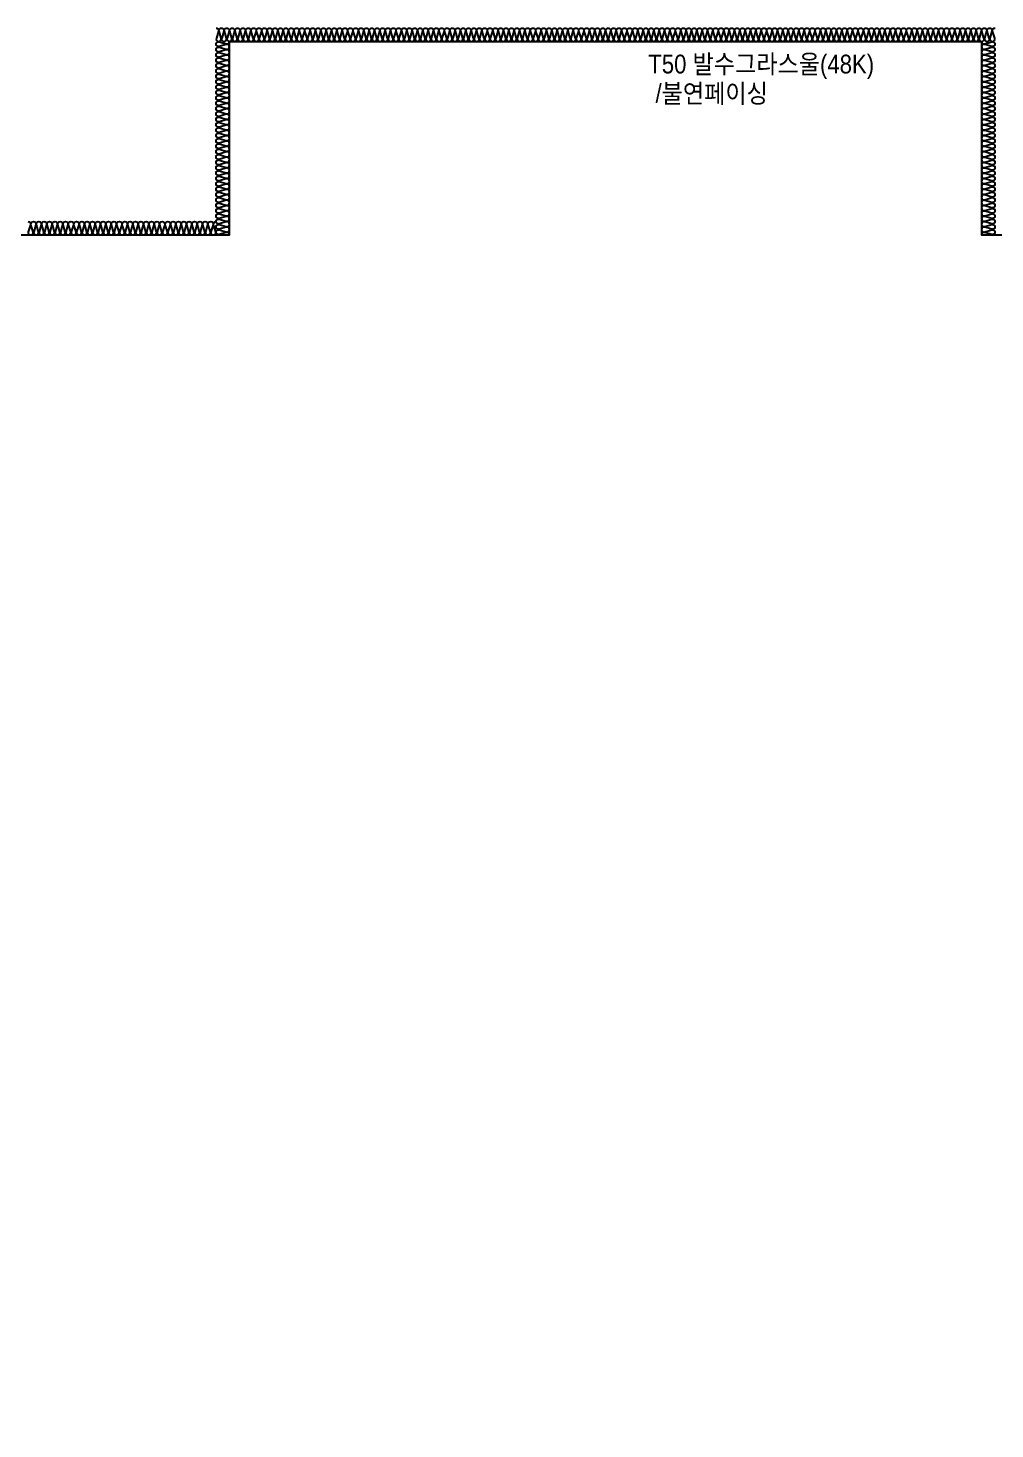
# Model space of a CAD drawing. Header units: millimetres. Extents: x 17311 to 801382, y -242618 to -104888.
# Drawn here: x 338311 to 341911, y -198272 to -193059 of the extents above; entities that cross this region are included whole.
import ezdxf
from ezdxf.enums import TextEntityAlignment as Align

# ---------------------------------------------------------------- set-up
doc = ezdxf.new("R2010")
doc.units = ezdxf.units.MM
doc.header["$LTSCALE"] = 250
doc.layers.add('ISL', color=251, linetype='Continuous')
doc.layers.add('NOPLOT-단열', color=225, linetype='Continuous', plot=False)
doc.styles.add('Gdim', font='')
doc.styles.get('Gdim').set_extended_font_data('Dotum')

msp = doc.modelspace()

# ---------------------------------------------------------------- linework, layer by layer
at = {"layer": 'ISL'}
for points in [[(339010.7, -193059.5, -0.509039), (339019.5, -193071.6), (339011.8, -193097.4, 0.509267), (339020.7, -193109.5, 0.509267), (339029.5, -193097.4), (339021.8, -193071.6, -1.372593), (339039.5, -193071.6), (339031.8, -193097.4, 0.509267), (339040.7, -193109.5, 0.509267), (339049.5, -193097.4), (339041.8, -193071.6, -1.372593), (339059.5, -193071.6), (339051.8, -193097.4, 0.509267), (339060.7, -193109.5, 0.509267), (339069.5, -193097.4), (339061.8, -193071.6, -1.372593), (339079.5, -193071.6), (339071.8, -193097.4, 0.509267), (339080.7, -193109.5, 0.509267), (339089.5, -193097.4), (339081.8, -193071.6, -1.372593), (339099.5, -193071.6), (339091.8, -193097.4, 0.509267), (339100.7, -193109.5, 0.509267), (339109.5, -193097.4), (339101.8, -193071.6, -1.372593), (339119.5, -193071.6), (339111.8, -193097.4, 0.509267), (339120.7, -193109.5, 0.509267), (339129.5, -193097.4), (339121.8, -193071.6, -1.372593), (339139.5, -193071.6), (339131.8, -193097.4, 0.509267), (339140.7, -193109.5, 0.509267), (339149.5, -193097.4), (339141.8, -193071.6, -1.372593), (339159.5, -193071.6), (339151.8, -193097.4, 0.509267), (339160.7, -193109.5, 0.509267), (339169.5, -193097.4), (339161.8, -193071.6, -1.372593), (339179.5, -193071.6), (339171.8, -193097.4, 0.509267), (339180.7, -193109.5, 0.509267), (339189.5, -193097.4), (339181.8, -193071.6, -1.372593), (339199.5, -193071.6), (339191.8, -193097.4, 0.509267), (339200.7, -193109.5, 0.509267), (339209.5, -193097.4), (339201.8, -193071.6, -1.372593), (339219.5, -193071.6), (339211.8, -193097.4, 0.509267), (339220.7, -193109.5, 0.509267), (339229.5, -193097.4), (339221.8, -193071.6, -1.372593), (339239.5, -193071.6), (339231.8, -193097.4, 0.509267), (339240.7, -193109.5, 0.509267), (339249.5, -193097.4), (339241.8, -193071.6, -1.372593), (339259.5, -193071.6), (339251.8, -193097.4, 0.509267), (339260.7, -193109.5, 0.509267), (339269.5, -193097.4), (339261.8, -193071.6, -1.372593), (339279.5, -193071.6), (339271.8, -193097.4, 0.509267), (339280.7, -193109.5, 0.509267), (339289.5, -193097.4), (339281.8, -193071.6, -1.372593), (339299.5, -193071.6), (339291.8, -193097.4, 0.509267), (339300.7, -193109.5, 0.509267), (339309.5, -193097.4), (339301.8, -193071.6, -1.372593), (339319.5, -193071.6), (339311.8, -193097.4, 0.509267), (339320.7, -193109.5, 0.509267), (339329.5, -193097.4), (339321.8, -193071.6, -1.372593), (339339.5, -193071.6), (339331.8, -193097.4, 0.509267), (339340.7, -193109.5, 0.509267), (339349.5, -193097.4), (339341.8, -193071.6, -1.372593), (339359.5, -193071.6), (339351.8, -193097.4, 0.509267), (339360.7, -193109.5, 0.509267), (339369.5, -193097.4), (339361.8, -193071.6, -1.372593), (339379.5, -193071.6), (339371.8, -193097.4, 0.509267), (339380.7, -193109.5, 0.509267), (339389.5, -193097.4), (339381.8, -193071.6, -1.372593), (339399.5, -193071.6), (339391.8, -193097.4, 0.509267), (339400.7, -193109.5, 0.509267), (339409.5, -193097.4), (339401.8, -193071.6, -1.372593), (339419.5, -193071.6), (339411.8, -193097.4, 0.509267), (339420.7, -193109.5, 0.509267), (339429.5, -193097.4), (339421.8, -193071.6, -1.372593), (339439.5, -193071.6), (339431.8, -193097.4, 0.509267), (339440.7, -193109.5, 0.509267), (339449.5, -193097.4), (339441.8, -193071.6, -1.372593), (339459.5, -193071.6), (339451.8, -193097.4, 0.509267), (339460.7, -193109.5, 0.509267), (339469.5, -193097.4), (339461.8, -193071.6, -1.372593), (339479.5, -193071.6), (339471.8, -193097.4, 0.509267), (339480.7, -193109.5, 0.509267), (339489.5, -193097.4), (339481.8, -193071.6, -1.372593), (339499.5, -193071.6), (339491.8, -193097.4, 0.509267), (339500.7, -193109.5, 0.509267), (339509.5, -193097.4), (339501.8, -193071.6, -1.372593), (339519.5, -193071.6), (339511.8, -193097.4, 0.509267), (339520.7, -193109.5, 0.509267), (339529.5, -193097.4), (339521.8, -193071.6, -1.372593), (339539.5, -193071.6), (339531.8, -193097.4, 0.509267), (339540.7, -193109.5, 0.509267), (339549.5, -193097.4), (339541.8, -193071.6, -1.372593), (339559.5, -193071.6), (339551.8, -193097.4, 0.509267), (339560.7, -193109.5, 0.509267), (339569.5, -193097.4), (339561.8, -193071.6, -1.372593), (339579.5, -193071.6), (339571.8, -193097.4, 0.509267), (339580.7, -193109.5, 0.509267), (339589.5, -193097.4), (339581.8, -193071.6, -1.372593), (339599.5, -193071.6), (339591.8, -193097.4, 0.509267), (339600.7, -193109.5, 0.509267), (339609.5, -193097.4), (339601.8, -193071.6, -1.372593), (339619.5, -193071.6), (339611.8, -193097.4, 0.509267), (339620.7, -193109.5, 0.509267), (339629.5, -193097.4), (339621.8, -193071.6, -1.372593), (339639.5, -193071.6), (339631.8, -193097.4, 0.509267), (339640.7, -193109.5, 0.509267), (339649.5, -193097.4), (339641.8, -193071.6, -1.372593), (339659.5, -193071.6), (339651.8, -193097.4, 0.509267), (339660.7, -193109.5, 0.509267), (339669.5, -193097.4), (339661.8, -193071.6, -1.372593), (339679.5, -193071.6), (339671.8, -193097.4, 0.509267), (339680.7, -193109.5, 0.509267), (339689.5, -193097.4), (339681.8, -193071.6, -1.372593), (339699.5, -193071.6), (339691.8, -193097.4, 0.509267), (339700.7, -193109.5, 0.509267), (339709.5, -193097.4), (339701.8, -193071.6, -1.372593), (339719.5, -193071.6), (339711.8, -193097.4, 0.509267), (339720.7, -193109.5, 0.509267), (339729.5, -193097.4), (339721.8, -193071.6, -1.372593), (339739.5, -193071.6), (339731.8, -193097.4, 0.509267), (339740.7, -193109.5, 0.509267), (339749.5, -193097.4), (339741.8, -193071.6, -1.372593), (339759.5, -193071.6), (339751.8, -193097.4, 0.509267), (339760.7, -193109.5, 0.509267), (339769.5, -193097.4), (339761.8, -193071.6, -1.372593), (339779.5, -193071.6), (339771.8, -193097.4, 0.509267), (339780.7, -193109.5, 0.509267), (339789.5, -193097.4), (339781.8, -193071.6, -1.372593), (339799.5, -193071.6), (339791.8, -193097.4, 0.509267), (339800.7, -193109.5, 0.509267), (339809.5, -193097.4), (339801.8, -193071.6, -1.372593), (339819.5, -193071.6), (339811.8, -193097.4, 0.509267), (339820.7, -193109.5, 0.509267), (339829.5, -193097.4), (339821.8, -193071.6, -1.372593), (339839.5, -193071.6), (339831.8, -193097.4, 0.509267), (339840.7, -193109.5, 0.509267), (339849.5, -193097.4), (339841.8, -193071.6, -1.372593), (339859.5, -193071.6), (339851.8, -193097.4, 0.509267), (339860.7, -193109.5, 0.509267), (339869.5, -193097.4), (339861.8, -193071.6, -1.372593), (339879.5, -193071.6), (339871.8, -193097.4, 0.509267), (339880.7, -193109.5, 0.509267), (339889.5, -193097.4), (339881.8, -193071.6, -1.372593), (339899.5, -193071.6), (339891.8, -193097.4, 0.509267), (339900.7, -193109.5, 0.509267), (339909.5, -193097.4), (339901.8, -193071.6, -1.372593), (339919.5, -193071.6), (339911.8, -193097.4, 0.509267), (339920.7, -193109.5, 0.509267), (339929.5, -193097.4), (339921.8, -193071.6, -1.372593), (339939.5, -193071.6), (339931.8, -193097.4, 0.509267), (339940.7, -193109.5, 0.509267), (339949.5, -193097.4), (339941.8, -193071.6, -1.372593), (339959.5, -193071.6), (339951.8, -193097.4, 0.509267), (339960.7, -193109.5, 0.509267), (339969.5, -193097.4), (339961.8, -193071.6, -1.372593), (339979.5, -193071.6), (339971.8, -193097.4, 0.509267), (339980.7, -193109.5, 0.509267), (339989.5, -193097.4), (339981.8, -193071.6, -1.372593), (339999.5, -193071.6), (339991.8, -193097.4, 0.509267), (340000.7, -193109.5, 0.509267), (340009.5, -193097.4), (340001.8, -193071.6, -1.372593), (340019.5, -193071.6), (340011.8, -193097.4, 0.509267), (340020.7, -193109.5, 0.509267), (340029.5, -193097.4), (340021.8, -193071.6, -1.372593), (340039.5, -193071.6), (340031.8, -193097.4, 0.509267), (340040.7, -193109.5, 0.509267), (340049.5, -193097.4), (340041.8, -193071.6, -1.372593), (340059.5, -193071.6), (340051.8, -193097.4, 0.509267), (340060.7, -193109.5, 0.509267), (340069.5, -193097.4), (340061.8, -193071.6, -1.372593), (340079.5, -193071.6), (340071.8, -193097.4, 0.509267), (340080.7, -193109.5, 0.509267), (340089.5, -193097.4), (340081.8, -193071.6, -1.372593), (340099.5, -193071.6), (340091.8, -193097.4, 0.509267), (340100.7, -193109.5, 0.509267), (340109.5, -193097.4), (340101.8, -193071.6, -1.372593), (340119.5, -193071.6), (340111.8, -193097.4, 0.509267), (340120.7, -193109.5, 0.509267), (340129.5, -193097.4), (340121.8, -193071.6, -1.372593), (340139.5, -193071.6), (340131.8, -193097.4, 0.509267), (340140.7, -193109.5, 0.509267), (340149.5, -193097.4), (340141.8, -193071.6, -1.372593), (340159.5, -193071.6), (340151.8, -193097.4, 0.509267), (340160.7, -193109.5, 0.509267), (340169.5, -193097.4), (340161.8, -193071.6, -1.372593), (340179.5, -193071.6), (340171.8, -193097.4, 0.509267), (340180.7, -193109.5, 0.509267), (340189.5, -193097.4), (340181.8, -193071.6, -1.372593), (340199.5, -193071.6), (340191.8, -193097.4, 0.509267), (340200.7, -193109.5, 0.509267), (340209.5, -193097.4), (340201.8, -193071.6, -1.372593), (340219.5, -193071.6), (340211.8, -193097.4, 0.509267), (340220.7, -193109.5, 0.509267), (340229.5, -193097.4), (340221.8, -193071.6, -1.372593), (340239.5, -193071.6), (340231.8, -193097.4, 0.509267), (340240.7, -193109.5, 0.509267), (340249.5, -193097.4), (340241.8, -193071.6, -1.372593), (340259.5, -193071.6), (340251.8, -193097.4, 0.509267), (340260.7, -193109.5, 0.509267), (340269.5, -193097.4), (340261.8, -193071.6, -1.372593), (340279.5, -193071.6), (340271.8, -193097.4, 0.509267), (340280.7, -193109.5, 0.509267), (340289.5, -193097.4), (340281.8, -193071.6, -1.372593), (340299.5, -193071.6), (340291.8, -193097.4, 0.509267), (340300.7, -193109.5, 0.509267), (340309.5, -193097.4), (340301.8, -193071.6, -1.372593), (340319.5, -193071.6), (340311.8, -193097.4, 0.509267), (340320.7, -193109.5, 0.509267), (340329.5, -193097.4), (340321.8, -193071.6, -1.372593), (340339.5, -193071.6), (340331.8, -193097.4, 0.509267), (340340.7, -193109.5, 0.509267), (340349.5, -193097.4), (340341.8, -193071.6, -1.372593), (340359.5, -193071.6), (340351.8, -193097.4, 0.509267), (340360.7, -193109.5, 0.509267), (340369.5, -193097.4), (340361.8, -193071.6, -1.372593), (340379.5, -193071.6), (340371.8, -193097.4, 0.509267), (340380.7, -193109.5, 0.509267), (340389.5, -193097.4), (340381.8, -193071.6, -1.372593), (340399.5, -193071.6), (340391.8, -193097.4, 0.509267), (340400.7, -193109.5, 0.509267), (340409.5, -193097.4), (340401.8, -193071.6, -1.372593), (340419.5, -193071.6), (340411.8, -193097.4, 0.509267), (340420.7, -193109.5, 0.509267), (340429.5, -193097.4), (340421.8, -193071.6, -1.372593), (340439.5, -193071.6), (340431.8, -193097.4, 0.509267), (340440.7, -193109.5, 0.509267), (340449.5, -193097.4), (340441.8, -193071.6, -1.372593), (340459.5, -193071.6), (340451.8, -193097.4, 0.509267), (340460.7, -193109.5, 0.509267), (340469.5, -193097.4), (340461.8, -193071.6, -1.372593), (340479.5, -193071.6), (340471.8, -193097.4, 0.509267), (340480.7, -193109.5, 0.509267), (340489.5, -193097.4), (340481.8, -193071.6, -1.372593), (340499.5, -193071.6), (340491.8, -193097.4, 0.509267), (340500.7, -193109.5, 0.509267), (340509.5, -193097.4), (340501.8, -193071.6, -1.372593), (340519.5, -193071.6), (340511.8, -193097.4, 0.509267), (340520.7, -193109.5, 0.509267), (340529.5, -193097.4), (340521.8, -193071.6, -1.372593), (340539.5, -193071.6), (340531.8, -193097.4, 0.509267), (340540.7, -193109.5, 0.509267), (340549.5, -193097.4), (340541.8, -193071.6, -1.372593), (340559.5, -193071.6), (340551.8, -193097.4, 0.509267), (340560.7, -193109.5, 0.509267), (340569.5, -193097.4), (340561.8, -193071.6, -1.372593), (340579.5, -193071.6), (340571.8, -193097.4, 0.509267), (340580.7, -193109.5, 0.509267), (340589.5, -193097.4), (340581.8, -193071.6, -1.372593), (340599.5, -193071.6), (340591.8, -193097.4, 0.509267), (340600.7, -193109.5, 0.509267), (340609.5, -193097.4), (340601.8, -193071.6, -1.372593), (340619.5, -193071.6), (340611.8, -193097.4, 0.509267), (340620.7, -193109.5, 0.509267), (340629.5, -193097.4), (340621.8, -193071.6, -1.372593), (340639.5, -193071.6), (340631.8, -193097.4, 0.509267), (340640.7, -193109.5, 0.509267), (340649.5, -193097.4), (340641.8, -193071.6, -1.372593), (340659.5, -193071.6), (340651.8, -193097.4, 0.509267), (340660.7, -193109.5, 0.509267), (340669.5, -193097.4), (340661.8, -193071.6, -1.372593), (340679.5, -193071.6), (340671.8, -193097.4, 0.509267), (340680.7, -193109.5, 0.509267), (340689.5, -193097.4), (340681.8, -193071.6, -1.372593), (340699.5, -193071.6), (340691.8, -193097.4, 0.509267), (340700.7, -193109.5, 0.509267), (340709.5, -193097.4), (340701.8, -193071.6, -1.372593), (340719.5, -193071.6), (340711.8, -193097.4, 0.509267), (340720.7, -193109.5, 0.509267), (340729.5, -193097.4), (340721.8, -193071.6, -1.372593), (340739.5, -193071.6), (340731.8, -193097.4, 0.509267), (340740.7, -193109.5, 0.509267), (340749.5, -193097.4), (340741.8, -193071.6, -1.372593), (340759.5, -193071.6), (340751.8, -193097.4, 0.509267), (340760.7, -193109.5, 0.509267), (340769.5, -193097.4), (340761.8, -193071.6, -1.372593), (340779.5, -193071.6), (340771.8, -193097.4, 0.509267), (340780.7, -193109.5, 0.509267), (340789.5, -193097.4), (340781.8, -193071.6, -1.372593), (340799.5, -193071.6), (340791.8, -193097.4, 0.509267), (340800.7, -193109.5, 0.509267), (340809.5, -193097.4), (340801.8, -193071.6, -1.372593), (340819.5, -193071.6), (340811.8, -193097.4, 0.509267), (340820.7, -193109.5, 0.509267), (340829.5, -193097.4), (340821.8, -193071.6, -1.372593), (340839.5, -193071.6), (340831.8, -193097.4, 0.509267), (340840.7, -193109.5, 0.509267), (340849.5, -193097.4), (340841.8, -193071.6, -1.372593), (340859.5, -193071.6), (340851.8, -193097.4, 0.509267), (340860.7, -193109.5, 0.509267), (340869.5, -193097.4), (340861.8, -193071.6, -1.372593), (340879.5, -193071.6), (340871.8, -193097.4, 0.509267), (340880.7, -193109.5, 0.509267), (340889.5, -193097.4), (340881.8, -193071.6, -1.372593), (340899.5, -193071.6), (340891.8, -193097.4, 0.509267), (340900.7, -193109.5, 0.509267), (340909.5, -193097.4), (340901.8, -193071.6, -1.372593), (340919.5, -193071.6), (340911.8, -193097.4, 0.509267), (340920.7, -193109.5, 0.509267), (340929.5, -193097.4), (340921.8, -193071.6, -1.372593), (340939.5, -193071.6), (340931.8, -193097.4, 0.509267), (340940.7, -193109.5, 0.509267), (340949.5, -193097.4), (340941.8, -193071.6, -1.372593), (340959.5, -193071.6), (340951.8, -193097.4, 0.509267), (340960.7, -193109.5, 0.509267), (340969.5, -193097.4), (340961.8, -193071.6, -1.372593), (340979.5, -193071.6), (340971.8, -193097.4, 0.509267), (340980.7, -193109.5, 0.509267), (340989.5, -193097.4), (340981.8, -193071.6, -1.372593), (340999.5, -193071.6), (340991.8, -193097.4, 0.509267), (341000.7, -193109.5, 0.509267), (341009.5, -193097.4), (341001.8, -193071.6, -1.372593), (341019.5, -193071.6), (341011.8, -193097.4, 0.509267), (341020.7, -193109.5, 0.509267), (341029.5, -193097.4), (341021.8, -193071.6, -1.372593), (341039.5, -193071.6), (341031.8, -193097.4, 0.509267), (341040.7, -193109.5, 0.509267), (341049.5, -193097.4), (341041.8, -193071.6, -1.372593), (341059.5, -193071.6), (341051.8, -193097.4, 0.509267), (341060.7, -193109.5, 0.509267), (341069.5, -193097.4), (341061.8, -193071.6, -1.372593), (341079.5, -193071.6), (341071.8, -193097.4, 0.509267), (341080.7, -193109.5, 0.509267), (341089.5, -193097.4), (341081.8, -193071.6, -1.372593), (341099.5, -193071.6), (341091.8, -193097.4, 0.509267), (341100.7, -193109.5, 0.509267), (341109.5, -193097.4), (341101.8, -193071.6, -1.372593), (341119.5, -193071.6), (341111.8, -193097.4, 0.509267), (341120.7, -193109.5, 0.509267), (341129.5, -193097.4), (341121.8, -193071.6, -1.372593), (341139.5, -193071.6), (341131.8, -193097.4, 0.509267), (341140.7, -193109.5, 0.509267), (341149.5, -193097.4), (341141.8, -193071.6, -1.372593), (341159.5, -193071.6), (341151.8, -193097.4, 0.509267), (341160.7, -193109.5, 0.509267), (341169.5, -193097.4), (341161.8, -193071.6, -1.372593), (341179.5, -193071.6), (341171.8, -193097.4, 0.509267), (341180.7, -193109.5, 0.509267), (341189.5, -193097.4), (341181.8, -193071.6, -1.372593), (341199.5, -193071.6), (341191.8, -193097.4, 0.509267), (341200.7, -193109.5, 0.509267), (341209.5, -193097.4), (341201.8, -193071.6, -1.372593), (341219.5, -193071.6), (341211.8, -193097.4, 0.509267), (341220.7, -193109.5, 0.509267), (341229.5, -193097.4), (341221.8, -193071.6, -1.372593), (341239.5, -193071.6), (341231.8, -193097.4, 0.509267), (341240.7, -193109.5, 0.509267), (341249.5, -193097.4), (341241.8, -193071.6, -1.372593), (341259.5, -193071.6), (341251.8, -193097.4, 0.509267), (341260.7, -193109.5, 0.509267), (341269.5, -193097.4), (341261.8, -193071.6, -1.372593), (341279.5, -193071.6), (341271.8, -193097.4, 0.509267), (341280.7, -193109.5, 0.509267), (341289.5, -193097.4), (341281.8, -193071.6, -1.372593), (341299.5, -193071.6), (341291.8, -193097.4, 0.509267), (341300.7, -193109.5, 0.509267), (341309.5, -193097.4), (341301.8, -193071.6, -1.372593), (341319.5, -193071.6), (341311.8, -193097.4, 0.509267), (341320.7, -193109.5, 0.509267), (341329.5, -193097.4), (341321.8, -193071.6, -1.372593), (341339.5, -193071.6), (341331.8, -193097.4, 0.509267), (341340.7, -193109.5, 0.509267), (341349.5, -193097.4), (341341.8, -193071.6, -1.372593), (341359.5, -193071.6), (341351.8, -193097.4, 0.509267), (341360.7, -193109.5, 0.509267), (341369.5, -193097.4), (341361.8, -193071.6, -1.372593), (341379.5, -193071.6), (341371.8, -193097.4, 0.509267), (341380.7, -193109.5, 0.509267), (341389.5, -193097.4), (341381.8, -193071.6, -1.372593), (341399.5, -193071.6), (341391.8, -193097.4, 0.509267), (341400.7, -193109.5, 0.509267), (341409.5, -193097.4), (341401.8, -193071.6, -1.372593), (341419.5, -193071.6), (341411.8, -193097.4, 0.509267), (341420.7, -193109.5, 0.509267), (341429.5, -193097.4), (341421.8, -193071.6, -1.372593), (341439.5, -193071.6), (341431.8, -193097.4, 0.509267), (341440.7, -193109.5, 0.509267), (341449.5, -193097.4), (341441.8, -193071.6, -1.372593), (341459.5, -193071.6), (341451.8, -193097.4, 0.509267), (341460.7, -193109.5, 0.509267), (341469.5, -193097.4), (341461.8, -193071.6, -1.372593), (341479.5, -193071.6), (341471.8, -193097.4, 0.509267), (341480.7, -193109.5, 0.509267), (341489.5, -193097.4), (341481.8, -193071.6, -1.372593), (341499.5, -193071.6), (341491.8, -193097.4, 0.509267), (341500.7, -193109.5, 0.509267), (341509.5, -193097.4), (341501.8, -193071.6, -1.372593), (341519.5, -193071.6), (341511.8, -193097.4, 0.509267), (341520.7, -193109.5, 0.509267), (341529.5, -193097.4), (341521.8, -193071.6, -1.372593), (341539.5, -193071.6), (341531.8, -193097.4, 0.509267), (341540.7, -193109.5, 0.509267), (341549.5, -193097.4), (341541.8, -193071.6, -1.372593), (341559.5, -193071.6), (341551.8, -193097.4, 0.509267), (341560.7, -193109.5, 0.509267), (341569.5, -193097.4), (341561.8, -193071.6, -1.372593), (341579.5, -193071.6), (341571.8, -193097.4, 0.509267), (341580.7, -193109.5, 0.509267), (341589.5, -193097.4), (341581.8, -193071.6, -1.372593), (341599.5, -193071.6), (341591.8, -193097.4, 0.509267), (341600.7, -193109.5, 0.509267), (341609.5, -193097.4), (341601.8, -193071.6, -1.372593), (341619.5, -193071.6), (341611.8, -193097.4, 0.509267), (341620.7, -193109.5, 0.509267), (341629.5, -193097.4), (341621.8, -193071.6, -1.372593), (341639.5, -193071.6), (341631.8, -193097.4, 0.509267), (341640.7, -193109.5, 0.509267), (341649.5, -193097.4), (341641.8, -193071.6, -1.372593), (341659.5, -193071.6), (341651.8, -193097.4, 0.509267), (341660.7, -193109.5, 0.509267), (341669.5, -193097.4), (341661.8, -193071.6, -1.372593), (341679.5, -193071.6), (341671.8, -193097.4, 0.509267), (341680.7, -193109.5, 0.509267), (341689.5, -193097.4), (341681.8, -193071.6, -1.372593), (341699.5, -193071.6), (341691.8, -193097.4, 0.509267), (341700.7, -193109.5, 0.509267), (341709.5, -193097.4), (341701.8, -193071.6, -1.372593), (341719.5, -193071.6), (341711.8, -193097.4, 0.509267), (341720.7, -193109.5, 0.509267), (341729.5, -193097.4), (341721.8, -193071.6, -1.372593), (341739.5, -193071.6), (341731.8, -193097.4, 0.509267), (341740.7, -193109.5, 0.509267), (341749.5, -193097.4), (341741.8, -193071.6, -1.372593), (341759.5, -193071.6), (341751.8, -193097.4, 0.509267), (341760.7, -193109.5, 0.509267), (341769.5, -193097.4), (341761.8, -193071.6, -1.372593), (341779.5, -193071.6), (341771.8, -193097.4, 0.509267), (341780.7, -193109.5, 0.509267), (341789.5, -193097.4), (341781.8, -193071.6, -1.372593), (341799.5, -193071.6), (341791.8, -193097.4, 0.509267), (341800.7, -193109.5, 0.509267), (341809.5, -193097.4), (341801.8, -193071.6, -1.372593), (341819.5, -193071.6), (341811.8, -193097.4, 0.509267), (341820.7, -193109.5, 0.509267), (341829.5, -193097.4), (341821.8, -193071.6, -1.372593), (341839.5, -193071.6), (341831.8, -193097.4, 0.509267), (341840.7, -193109.5, 0.509267), (341849.5, -193097.4), (341841.8, -193071.6, -1.372593), (341859.5, -193071.6), (341851.8, -193097.4, 0.509267), (341860.7, -193109.5, 0.509267), (341869.5, -193097.4), (341861.8, -193071.6, -1.372593), (341879.5, -193071.6), (341871.8, -193097.4, 0.509267), (341880.7, -193109.5, 0.509267), (341889.5, -193097.4), (341881.8, -193071.6, -1.372593), (341899.5, -193071.6), (341891.8, -193097.4, 0.509267), (341900.7, -193109.5, 0.509267), (341909.5, -193097.4), (341901.8, -193071.6, -0.508361), (341910.7, -193059.5)], [(339060.7, -193829.5, 0.509267), (339048.5, -193820.6), (339022.8, -193828.3, -1.372593), (339022.8, -193810.6), (339048.5, -193818.3, 0.509267), (339060.7, -193809.5, 0.509267), (339048.5, -193800.6), (339022.8, -193808.3, -1.372593), (339022.8, -193790.6), (339048.5, -193798.3, 0.509267), (339060.7, -193789.5, 0.509267), (339048.5, -193780.6), (339022.8, -193788.3, -1.372593), (339022.8, -193770.6), (339048.5, -193778.3, 0.509267), (339060.7, -193769.5, 0.509267), (339048.5, -193760.6), (339022.8, -193768.3, -1.372593), (339022.8, -193750.6), (339048.5, -193758.3, 0.509267), (339060.7, -193749.5, 0.509267), (339048.5, -193740.6), (339022.8, -193748.3, -1.372593), (339022.8, -193730.6), (339048.5, -193738.3, 0.509267), (339060.7, -193729.5, 0.509267), (339048.5, -193720.6), (339022.8, -193728.3, -1.372593), (339022.8, -193710.6), (339048.5, -193718.3, 0.509267), (339060.7, -193709.5, 0.509267), (339048.5, -193700.6), (339022.8, -193708.3, -1.372593), (339022.8, -193690.6), (339048.5, -193698.3, 0.509267), (339060.7, -193689.5, 0.509267), (339048.5, -193680.6), (339022.8, -193688.3, -1.372593), (339022.8, -193670.6), (339048.5, -193678.3, 0.509267), (339060.7, -193669.5, 0.509267), (339048.5, -193660.6), (339022.8, -193668.3, -1.372593), (339022.8, -193650.6), (339048.5, -193658.3, 0.509267), (339060.7, -193649.5, 0.509267), (339048.5, -193640.6), (339022.8, -193648.3, -1.372593), (339022.8, -193630.6), (339048.5, -193638.3, 0.509267), (339060.7, -193629.5, 0.509267), (339048.5, -193620.6), (339022.8, -193628.3, -1.372593), (339022.8, -193610.6), (339048.5, -193618.3, 0.509267), (339060.7, -193609.5, 0.509267), (339048.5, -193600.6), (339022.8, -193608.3, -1.372593), (339022.8, -193590.6), (339048.5, -193598.3, 0.509267), (339060.7, -193589.5, 0.509267), (339048.5, -193580.6), (339022.8, -193588.3, -1.372593), (339022.8, -193570.6), (339048.5, -193578.3, 0.509267), (339060.7, -193569.5, 0.509267), (339048.5, -193560.6), (339022.8, -193568.3, -1.372593), (339022.8, -193550.6), (339048.5, -193558.3, 0.509267), (339060.7, -193549.5, 0.509267), (339048.5, -193540.6), (339022.8, -193548.3, -1.372593), (339022.8, -193530.6), (339048.5, -193538.3, 0.509267), (339060.7, -193529.5, 0.509267), (339048.5, -193520.6), (339022.8, -193528.3, -1.372593), (339022.8, -193510.6), (339048.5, -193518.3, 0.509267), (339060.7, -193509.5, 0.509267), (339048.5, -193500.6), (339022.8, -193508.3, -1.372593), (339022.8, -193490.6), (339048.5, -193498.3, 0.509267), (339060.7, -193489.5, 0.509267), (339048.5, -193480.6), (339022.8, -193488.3, -1.372593), (339022.8, -193470.6), (339048.5, -193478.3, 0.509267), (339060.7, -193469.5, 0.509267), (339048.5, -193460.6), (339022.8, -193468.3, -1.372593), (339022.8, -193450.6), (339048.5, -193458.3, 0.509267), (339060.7, -193449.5, 0.509267), (339048.5, -193440.6), (339022.8, -193448.3, -1.372593), (339022.8, -193430.6), (339048.5, -193438.3, 0.509267), (339060.7, -193429.5, 0.509267), (339048.5, -193420.6), (339022.8, -193428.3, -1.372593), (339022.8, -193410.6), (339048.5, -193418.3, 0.509267), (339060.7, -193409.5, 0.509267), (339048.5, -193400.6), (339022.8, -193408.3, -1.372593), (339022.8, -193390.6), (339048.5, -193398.3, 0.509267), (339060.7, -193389.5, 0.509267), (339048.5, -193380.6), (339022.8, -193388.3, -1.372593), (339022.8, -193370.6), (339048.5, -193378.3, 0.509267), (339060.7, -193369.5, 0.509267), (339048.5, -193360.6), (339022.8, -193368.3, -1.372593), (339022.8, -193350.6), (339048.5, -193358.3, 0.509267), (339060.7, -193349.5, 0.509267), (339048.5, -193340.6), (339022.8, -193348.3, -1.372593), (339022.8, -193330.6), (339048.5, -193338.3, 0.509267), (339060.7, -193329.5, 0.509267), (339048.5, -193320.6), (339022.8, -193328.3, -1.372593), (339022.8, -193310.6), (339048.5, -193318.3, 0.509267), (339060.7, -193309.5, 0.509267), (339048.5, -193300.6), (339022.8, -193308.3, -1.372593), (339022.8, -193290.6), (339048.5, -193298.3, 0.509267), (339060.7, -193289.5, 0.509267), (339048.5, -193280.6), (339022.8, -193288.3, -1.372593), (339022.8, -193270.6), (339048.5, -193278.3, 0.509267), (339060.7, -193269.5, 0.509267), (339048.5, -193260.6), (339022.8, -193268.3, -1.372593), (339022.8, -193250.6), (339048.5, -193258.3, 0.509267), (339060.7, -193249.5, 0.509267), (339048.5, -193240.6), (339022.8, -193248.3, -1.372593), (339022.8, -193230.6), (339048.5, -193238.3, 0.509267), (339060.7, -193229.5, 0.509267), (339048.5, -193220.6), (339022.8, -193228.3, -1.372593), (339022.8, -193210.6), (339048.5, -193218.3, 0.509267), (339060.7, -193209.5, 0.509267), (339048.5, -193200.6), (339022.8, -193208.3, -1.372593), (339022.8, -193190.6), (339048.5, -193198.3, 0.509267), (339060.7, -193189.5, 0.509267), (339048.5, -193180.6), (339022.8, -193188.3, -1.372593), (339022.8, -193170.6), (339048.5, -193178.3, 0.509267), (339060.7, -193169.5, 0.509267), (339048.5, -193160.6), (339022.8, -193168.3, -1.372593), (339022.8, -193150.6), (339048.5, -193158.3, 0.509267), (339060.7, -193149.5, 0.509267), (339048.5, -193140.6), (339022.8, -193148.3, -1.372593), (339022.8, -193130.6), (339048.5, -193138.3, 0.509267), (339060.7, -193129.5, 0.509267), (339048.5, -193120.6), (339022.8, -193128.3, -1.372593), (339022.8, -193110.6), (339048.5, -193118.3, 0.509267), (339060.7, -193109.5)], [(341860.7, -193109.5, 0.509267), (341872.8, -193118.3), (341898.5, -193110.7, -1.372593), (341898.5, -193128.3), (341872.8, -193120.7, 0.509267), (341860.7, -193129.5, 0.509267), (341872.8, -193138.3), (341898.5, -193130.7, -1.372593), (341898.5, -193148.3), (341872.8, -193140.7, 0.509267), (341860.7, -193149.5, 0.509267), (341872.8, -193158.3), (341898.5, -193150.7, -1.372593), (341898.5, -193168.3), (341872.8, -193160.7, 0.509267), (341860.7, -193169.5, 0.509267), (341872.8, -193178.3), (341898.5, -193170.7, -1.372593), (341898.5, -193188.3), (341872.8, -193180.7, 0.509267), (341860.7, -193189.5, 0.509267), (341872.8, -193198.3), (341898.5, -193190.7, -1.372593), (341898.5, -193208.3), (341872.8, -193200.7, 0.509267), (341860.7, -193209.5, 0.509267), (341872.8, -193218.3), (341898.5, -193210.7, -1.372593), (341898.5, -193228.3), (341872.8, -193220.7, 0.509267), (341860.7, -193229.5, 0.509267), (341872.8, -193238.3), (341898.5, -193230.7, -1.372593), (341898.5, -193248.3), (341872.8, -193240.7, 0.509267), (341860.7, -193249.5, 0.509267), (341872.8, -193258.3), (341898.5, -193250.7, -1.372593), (341898.5, -193268.3), (341872.8, -193260.7, 0.509267), (341860.7, -193269.5, 0.509267), (341872.8, -193278.3), (341898.5, -193270.7, -1.372593), (341898.5, -193288.3), (341872.8, -193280.7, 0.509267), (341860.7, -193289.5, 0.509267), (341872.8, -193298.3), (341898.5, -193290.7, -1.372593), (341898.5, -193308.3), (341872.8, -193300.7, 0.509267), (341860.7, -193309.5, 0.509267), (341872.8, -193318.3), (341898.5, -193310.7, -1.372593), (341898.5, -193328.3), (341872.8, -193320.7, 0.509267), (341860.7, -193329.5, 0.509267), (341872.8, -193338.3), (341898.5, -193330.7, -1.372593), (341898.5, -193348.3), (341872.8, -193340.7, 0.509267), (341860.7, -193349.5, 0.509267), (341872.8, -193358.3), (341898.5, -193350.7, -1.372593), (341898.5, -193368.3), (341872.8, -193360.7, 0.509267), (341860.7, -193369.5, 0.509267), (341872.8, -193378.3), (341898.5, -193370.7, -1.372593), (341898.5, -193388.3), (341872.8, -193380.7, 0.509267), (341860.7, -193389.5, 0.509267), (341872.8, -193398.3), (341898.5, -193390.7, -1.372593), (341898.5, -193408.3), (341872.8, -193400.7, 0.509267), (341860.7, -193409.5, 0.509267), (341872.8, -193418.3), (341898.5, -193410.7, -1.372593), (341898.5, -193428.3), (341872.8, -193420.7, 0.509267), (341860.7, -193429.5, 0.509267), (341872.8, -193438.3), (341898.5, -193430.7, -1.372593), (341898.5, -193448.3), (341872.8, -193440.7, 0.509267), (341860.7, -193449.5, 0.509267), (341872.8, -193458.3), (341898.5, -193450.7, -1.372593), (341898.5, -193468.3), (341872.8, -193460.7, 0.509267), (341860.7, -193469.5, 0.509267), (341872.8, -193478.3), (341898.5, -193470.7, -1.372593), (341898.5, -193488.3), (341872.8, -193480.7, 0.509267), (341860.7, -193489.5, 0.509267), (341872.8, -193498.3), (341898.5, -193490.7, -1.372593), (341898.5, -193508.3), (341872.8, -193500.7, 0.509267), (341860.7, -193509.5, 0.509267), (341872.8, -193518.3), (341898.5, -193510.7, -1.372593), (341898.5, -193528.3), (341872.8, -193520.7, 0.509267), (341860.7, -193529.5, 0.509267), (341872.8, -193538.3), (341898.5, -193530.7, -1.372593), (341898.5, -193548.3), (341872.8, -193540.7, 0.509267), (341860.7, -193549.5, 0.509267), (341872.8, -193558.3), (341898.5, -193550.7, -1.372593), (341898.5, -193568.3), (341872.8, -193560.7, 0.509267), (341860.7, -193569.5, 0.509267), (341872.8, -193578.3), (341898.5, -193570.7, -1.372593), (341898.5, -193588.3), (341872.8, -193580.7, 0.509267), (341860.7, -193589.5, 0.509267), (341872.8, -193598.3), (341898.5, -193590.7, -1.372593), (341898.5, -193608.3), (341872.8, -193600.7, 0.509267), (341860.7, -193609.5, 0.509267), (341872.8, -193618.3), (341898.5, -193610.7, -1.372593), (341898.5, -193628.3), (341872.8, -193620.7, 0.509267), (341860.7, -193629.5, 0.509267), (341872.8, -193638.3), (341898.5, -193630.7, -1.372593), (341898.5, -193648.3), (341872.8, -193640.7, 0.509267), (341860.7, -193649.5, 0.509267), (341872.8, -193658.3), (341898.5, -193650.7, -1.372593), (341898.5, -193668.3), (341872.8, -193660.7, 0.509267), (341860.7, -193669.5, 0.509267), (341872.8, -193678.3), (341898.5, -193670.7, -1.372593), (341898.5, -193688.3), (341872.8, -193680.7, 0.509267), (341860.7, -193689.5, 0.509267), (341872.8, -193698.3), (341898.5, -193690.7, -1.372593), (341898.5, -193708.3), (341872.8, -193700.7, 0.509267), (341860.7, -193709.5, 0.509267), (341872.8, -193718.3), (341898.5, -193710.7, -1.372593), (341898.5, -193728.3), (341872.8, -193720.7, 0.509267), (341860.7, -193729.5, 0.509267), (341872.8, -193738.3), (341898.5, -193730.7, -1.372593), (341898.5, -193748.3), (341872.8, -193740.7, 0.509267), (341860.7, -193749.5, 0.509267), (341872.8, -193758.3), (341898.5, -193750.7, -1.372593), (341898.5, -193768.3), (341872.8, -193760.7, 0.509267), (341860.7, -193769.5, 0.509267), (341872.8, -193778.3), (341898.5, -193770.7, -1.372593), (341898.5, -193788.3), (341872.8, -193780.7, 0.509267), (341860.7, -193789.5, 0.509267), (341872.8, -193798.3), (341898.5, -193790.7, -1.372593), (341898.5, -193808.3), (341872.8, -193800.7, 0.509267), (341860.7, -193809.5, 0.509267), (341872.8, -193818.3), (341898.5, -193810.7, -1.372593), (341898.5, -193828.3), (341872.8, -193820.7, 0.509267), (341860.7, -193829.5)], [(338310.7, -193779.5, -0.509267), (338319.5, -193791.6), (338311.8, -193817.4, 1.372593), (338329.5, -193817.4), (338321.8, -193791.6, -0.509267), (338330.7, -193779.5, -0.509267), (338339.5, -193791.6), (338331.8, -193817.4, 1.372593), (338349.5, -193817.4), (338341.8, -193791.6, -0.509267), (338350.7, -193779.5, -0.509267), (338359.5, -193791.6), (338351.8, -193817.4, 1.372593), (338369.5, -193817.4), (338361.8, -193791.6, -0.509267), (338370.7, -193779.5, -0.509267), (338379.5, -193791.6), (338371.8, -193817.4, 1.372593), (338389.5, -193817.4), (338381.8, -193791.6, -0.509267), (338390.7, -193779.5, -0.509267), (338399.5, -193791.6), (338391.8, -193817.4, 1.372593), (338409.5, -193817.4), (338401.8, -193791.6, -0.509267), (338410.7, -193779.5, -0.509267), (338419.5, -193791.6), (338411.8, -193817.4, 1.372593), (338429.5, -193817.4), (338421.8, -193791.6, -0.509267), (338430.7, -193779.5, -0.509267), (338439.5, -193791.6), (338431.8, -193817.4, 1.372593), (338449.5, -193817.4), (338441.8, -193791.6, -0.509267), (338450.7, -193779.5, -0.509267), (338459.5, -193791.6), (338451.8, -193817.4, 1.372593), (338469.5, -193817.4), (338461.8, -193791.6, -0.509267), (338470.7, -193779.5, -0.509267), (338479.5, -193791.6), (338471.8, -193817.4, 1.372593), (338489.5, -193817.4), (338481.8, -193791.6, -0.509267), (338490.7, -193779.5, -0.509267), (338499.5, -193791.6), (338491.8, -193817.4, 1.372593), (338509.5, -193817.4), (338501.8, -193791.6, -0.509267), (338510.7, -193779.5, -0.509267), (338519.5, -193791.6), (338511.8, -193817.4, 1.372593), (338529.5, -193817.4), (338521.8, -193791.6, -0.509267), (338530.7, -193779.5, -0.509267), (338539.5, -193791.6), (338531.8, -193817.4, 1.372593), (338549.5, -193817.4), (338541.8, -193791.6, -0.509267), (338550.7, -193779.5, -0.509267), (338559.5, -193791.6), (338551.8, -193817.4, 1.372593), (338569.5, -193817.4), (338561.8, -193791.6, -0.509267), (338570.7, -193779.5, -0.509267), (338579.5, -193791.6), (338571.8, -193817.4, 1.372593), (338589.5, -193817.4), (338581.8, -193791.6, -0.509267), (338590.7, -193779.5, -0.509267), (338599.5, -193791.6), (338591.8, -193817.4, 1.372593), (338609.5, -193817.4), (338601.8, -193791.6, -0.509267), (338610.7, -193779.5, -0.509267), (338619.5, -193791.6), (338611.8, -193817.4, 1.372593), (338629.5, -193817.4), (338621.8, -193791.6, -0.509267), (338630.7, -193779.5, -0.509267), (338639.5, -193791.6), (338631.8, -193817.4, 1.372593), (338649.5, -193817.4), (338641.8, -193791.6, -0.509267), (338650.7, -193779.5, -0.509267), (338659.5, -193791.6), (338651.8, -193817.4, 1.372593), (338669.5, -193817.4), (338661.8, -193791.6, -0.509267), (338670.7, -193779.5, -0.509267), (338679.5, -193791.6), (338671.8, -193817.4, 1.372593), (338689.5, -193817.4), (338681.8, -193791.6, -0.509267), (338690.7, -193779.5, -0.509267), (338699.5, -193791.6), (338691.8, -193817.4, 1.372593), (338709.5, -193817.4), (338701.8, -193791.6, -0.509267), (338710.7, -193779.5, -0.509267), (338719.5, -193791.6), (338711.8, -193817.4, 1.372593), (338729.5, -193817.4), (338721.8, -193791.6, -0.509267), (338730.7, -193779.5, -0.509267), (338739.5, -193791.6), (338731.8, -193817.4, 1.372593), (338749.5, -193817.4), (338741.8, -193791.6, -0.509267), (338750.7, -193779.5, -0.509267), (338759.5, -193791.6), (338751.8, -193817.4, 1.372593), (338769.5, -193817.4), (338761.8, -193791.6, -0.509267), (338770.7, -193779.5, -0.509267), (338779.5, -193791.6), (338771.8, -193817.4, 1.372593), (338789.5, -193817.4), (338781.8, -193791.6, -0.509267), (338790.7, -193779.5, -0.509267), (338799.5, -193791.6), (338791.8, -193817.4, 1.372593), (338809.5, -193817.4), (338801.8, -193791.6, -0.509267), (338810.7, -193779.5, -0.509267), (338819.5, -193791.6), (338811.8, -193817.4, 1.372593), (338829.5, -193817.4), (338821.8, -193791.6, -0.509267), (338830.7, -193779.5, -0.509267), (338839.5, -193791.6), (338831.8, -193817.4, 1.372593), (338849.5, -193817.4), (338841.8, -193791.6, -0.509267), (338850.7, -193779.5, -0.509267), (338859.5, -193791.6), (338851.8, -193817.4, 1.372593), (338869.5, -193817.4), (338861.8, -193791.6, -0.509267), (338870.7, -193779.5, -0.509267), (338879.5, -193791.6), (338871.8, -193817.4, 1.372593), (338889.5, -193817.4), (338881.8, -193791.6, -0.509267), (338890.7, -193779.5, -0.509267), (338899.5, -193791.6), (338891.8, -193817.4, 1.372593), (338909.5, -193817.4), (338901.8, -193791.6, -0.509267), (338910.7, -193779.5, -0.509267), (338919.5, -193791.6), (338911.8, -193817.4, 1.372593), (338929.5, -193817.4), (338921.8, -193791.6, -0.509267), (338930.7, -193779.5, -0.509267), (338939.5, -193791.6), (338931.8, -193817.4, 1.372593), (338949.5, -193817.4), (338941.8, -193791.6, -0.509267), (338950.7, -193779.5, -0.509267), (338959.5, -193791.6), (338951.8, -193817.4, 1.372593), (338969.5, -193817.4), (338961.8, -193791.6, -0.509267), (338970.7, -193779.5, -0.509267), (338979.5, -193791.6), (338971.8, -193817.4, 1.372593), (338989.5, -193817.4), (338981.8, -193791.6, -0.509267), (338990.7, -193779.5, -0.509267), (338999.5, -193791.6), (338991.8, -193817.4, 1.372593), (339009.5, -193817.4), (339001.8, -193791.6, -0.509267), (339010.7, -193779.5)]]:
    msp.add_lwpolyline(points, format="xyb", dxfattribs=at)
msp.add_lwpolyline([(327460.7, -193829.5), (328260.7, -193829.5), (328260.7, -193109.5), (331060.7, -193109.5), (331060.7, -193829.5), (331860.7, -193829.5), (331860.7, -193109.5), (334660.7, -193109.5), (334660.7, -193829.5), (335460.7, -193829.5), (335460.7, -193109.5), (338260.7, -193109.5), (338260.7, -193829.5), (339060.7, -193829.5), (339060.7, -193109.5), (341860.7, -193109.5), (341860.7, -193829.5), (342660.7, -193829.5), (342660.7, -193109.5), (345460.7, -193109.5), (345460.7, -193829.5), (345710.7, -193829.5), (345710.7, -198279.5), (345760.7, -198279.5)], dxfattribs=at)

# ---------------------------------------------------------------- texts
at = {"layer": 'NOPLOT-단열', "style": 'Gdim', "width": 0.9}
for s, p in [('T50 발수그라스울(48K)', (341040.3, -193193.6)), ('/불연페이싱', (340855.9, -193302.9))]:
    msp.add_text(s, height=70, dxfattribs=at).set_placement(p, align=Align.MIDDLE_CENTER)

doc.saveas('drawing.dxf')
